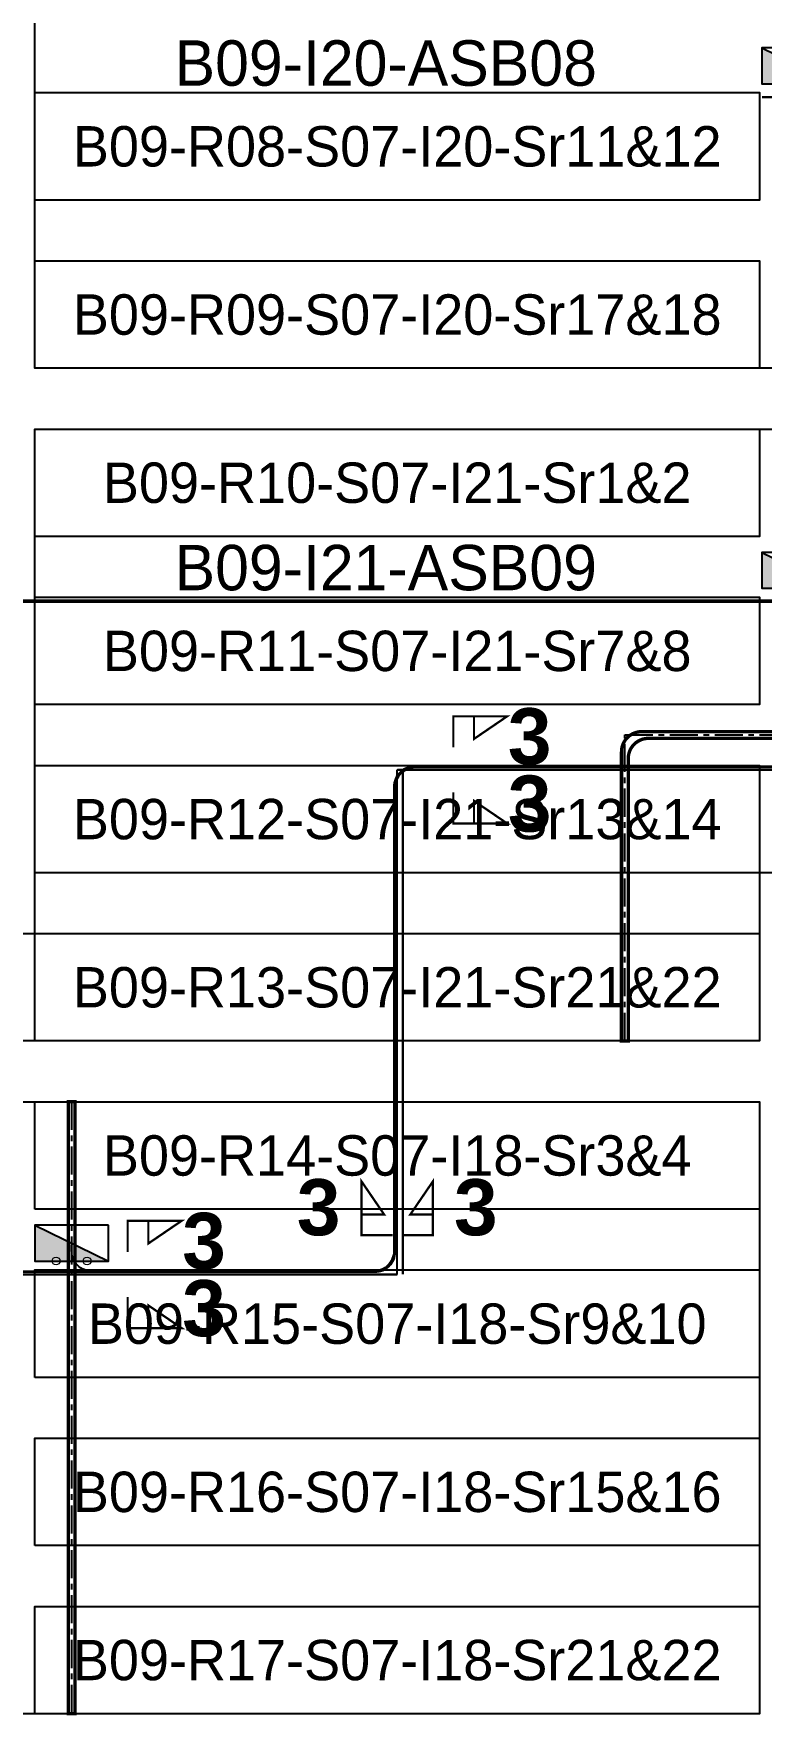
# Model space of a CAD drawing. Header units: metres. Extents: x 531268 to 531787, y 2674519 to 2674764.
# Drawn here: x 531462.6 to 531495, y 2674639.2 to 2674714.2 of the extents above; entities that cross this region are included whole.
import ezdxf
from ezdxf.enums import TextEntityAlignment as Align

# ---------------------------------------------------------------- set-up
doc = ezdxf.new("R2010")
doc.units = ezdxf.units.M
doc.header["$MEASUREMENT"] = 0
doc.linetypes.add('CENTER', pattern=[2, 1.25, -0.25, 0.25, -0.25])
for name, color, linetype in [('DC Trench BL-09', 40, 'Continuous'), ('E-Inverter Grouping', 2, 'Continuous'), ('Inverter Block-09', 7, 'Continuous'), ('LT Cable(AG) INV to LT Panel BL-09', 2, 'Continuous'), ('Messenger Wire-BL09 (Master Path)', 30, 'Continuous'), ('Messenger Wire-Bl09 (MW Path)', 191, 'Continuous'), ('MMS Table Block-09', 8, 'Continuous'), ('Plan Line - DC BL-09', 40, 'Continuous'), ('Section Marking BL-09', 2, 'Continuous')]:
    doc.layers.add(name, color=color, linetype=linetype)
doc.layers.add('PILE', color=1, linetype='Continuous', lineweight=15)
doc.styles.add('BoldTextStyle', font='arialbd.ttf')
doc.styles.get("Standard").update_dxf_attribs({"font": 'Adani Regular.ttf'})

# ---------------------------------------------------------------- blocks, each defined once
blk = doc.blocks.new('Inverter Block')
h = blk.add_hatch(color=0)
h.dxf.hatch_style = 1
h.paths.add_polyline_path([(-1.456, 2.269), (-1.456, 0.846), (1.456, 0.846)])
at = {"color": 0}
blk.add_lwpolyline([(1.456, 2.269), (-1.456, 2.269), (-1.456, 0.846), (1.456, 0.846)], close=True, dxfattribs=at)
blk.add_lwpolyline([(-1.456, 2.269), (1.456, 0.846)], dxfattribs=at)
at = {"layer": 'PILE'}
for centre in [(-0.613, 0.846), (0.613, 0.846)]:
    blk.add_circle(centre, 0.156, dxfattribs=at)
at = {"color": 7}
blk.add_attdef('ID', (-1.456, 3.006), '', height=1.8, dxfattribs=at)
blk = doc.blocks.new('MMS Table (32.292 x 4.788)')
at = {"color": 0}
blk.add_lwpolyline([(0, -0.002), (0, 4.786), (32.292, 4.786), (32.292, -0.002)], close=True, dxfattribs=at)
at = {"color": 7}
blk.add_attdef('ID1', text='', height=1.8, dxfattribs=at).set_placement((16.146, 2.392), align=Align.MIDDLE_CENTER)

msp = doc.modelspace()

# ---------------------------------------------------------------- linework, layer by layer
at = {"layer": 'DC Trench BL-09', "color": 40, "const_width": 0.15}
msp.add_lwpolyline([(531489.105, 2674681.883, -0.414214), (531490.005, 2674682.783), (531495.647, 2674682.783, -0.414214), (531496.547, 2674681.883), (531496.547, 2674676.791), (531496.847, 2674676.791), (531496.847, 2674756.575), (531496.547, 2674756.575), (531496.547, 2674683.983, -0.414214), (531495.647, 2674683.083), (531489.705, 2674683.083, 0.414214), (531488.805, 2674682.183), (531488.805, 2674669.291), (531489.105, 2674669.291)], format="xyb", close=True, dxfattribs=at)
msp.add_lwpolyline([(531464.455, 2674666.577), (531464.155, 2674666.577), (531464.155, 2674639.291), (531464.455, 2674639.291)], close=True, dxfattribs=at)
at = {"layer": 'E-Inverter Grouping'}
for points in [[(531527.351, 2674719.075), (531559.743, 2674719.075), (531559.743, 2674699.291), (531462.667, 2674699.291), (531462.667, 2674726.575), (531527.351, 2674726.575)], [(531462.667, 2674674.075), (531462.667, 2674696.575), (531559.743, 2674696.575), (531559.743, 2674676.791), (531494.959, 2674676.791), (531494.959, 2674669.291), (531430.275, 2674669.291), (531430.275, 2674674.075)], [(531494.959, 2674639.291), (531397.883, 2674639.291), (531397.883, 2674659.075), (531430.275, 2674659.075), (531430.275, 2674666.575), (531494.959, 2674666.575)]]:
    msp.add_lwpolyline(points, close=True, dxfattribs=at)
at = {"layer": 'LT Cable(AG) INV to LT Panel BL-09'}
for points in [[(531520.099, 2674661.72), (531517.981, 2674661.72, -0.127576), (531517.543, 2674661.833), (531515.473, 2674662.985, 0.127576), (531515.036, 2674663.098), (531509.23, 2674663.098, -0.414214), (531508.33, 2674663.998), (531508.33, 2674675.346, 0.04002), (531508.319, 2674675.489), (531508.248, 2674675.93, -0.04002), (531508.236, 2674676.073), (531508.236, 2674688.002, 0.414214), (531507.336, 2674688.902), (531335.638, 2674688.902, -0.414214), (531334.738, 2674689.802), (531334.738, 2674690.19)], [(531520.099, 2674661.745), (531517.987, 2674661.745, -0.127576), (531517.55, 2674661.858), (531515.48, 2674663.01, 0.127576), (531515.042, 2674663.123), (531509.255, 2674663.123, -0.414214), (531508.355, 2674664.023), (531508.355, 2674675.348, 0.04002), (531508.344, 2674675.491), (531508.273, 2674675.932, -0.04002), (531508.261, 2674676.075), (531508.261, 2674688.027, 0.414214), (531507.361, 2674688.927), (531432.814, 2674688.927, -0.414214), (531431.914, 2674689.827), (531431.914, 2674690.19)], [(531518.108, 2674661.795), (531518, 2674661.795, -0.127576), (531517.563, 2674661.908), (531515.493, 2674663.06, 0.127576), (531515.055, 2674663.173), (531509.305, 2674663.173, -0.414214), (531508.405, 2674664.073), (531508.405, 2674675.352, 0.04002), (531508.394, 2674675.495), (531508.323, 2674675.936, -0.04002), (531508.311, 2674676.079), (531508.311, 2674680.577, 0.414214), (531507.411, 2674681.477), (531479.613, 2674681.477, 0.414214), (531478.713, 2674680.577), (531478.713, 2674659.877, -0.414214), (531477.813, 2674658.977), (531303.246, 2674658.977, -0.414214), (531302.346, 2674659.877), (531302.346, 2674660.19)], [(531518.108, 2674661.82), (531518.007, 2674661.82, -0.127576), (531517.569, 2674661.933), (531515.499, 2674663.085, 0.127576), (531515.062, 2674663.198), (531509.33, 2674663.198, -0.414214), (531508.43, 2674664.098), (531508.43, 2674675.354, 0.04002), (531508.419, 2674675.497), (531508.348, 2674675.938, -0.04002), (531508.336, 2674676.081), (531508.336, 2674680.602, 0.414214), (531507.436, 2674681.502), (531479.588, 2674681.502, 0.414214), (531478.688, 2674680.602), (531478.688, 2674659.902, -0.414214), (531477.788, 2674659.002), (531368.03, 2674659.002, -0.414214), (531367.13, 2674659.902), (531367.13, 2674660.19)], [(531518.108, 2674661.845), (531518.013, 2674661.845, -0.127576), (531517.576, 2674661.958), (531515.506, 2674663.11, 0.127576), (531515.068, 2674663.223), (531509.355, 2674663.223, -0.414214), (531508.455, 2674664.123), (531508.455, 2674675.356, 0.04002), (531508.444, 2674675.499), (531508.373, 2674675.94, -0.04002), (531508.361, 2674676.083), (531508.361, 2674680.627, 0.414214), (531507.461, 2674681.527), (531479.563, 2674681.527, 0.414214), (531478.663, 2674680.627), (531478.663, 2674659.927, -0.414214), (531477.763, 2674659.027), (531465.206, 2674659.027, -0.414214), (531464.306, 2674659.927), (531464.306, 2674660.19)]]:
    msp.add_lwpolyline(points, format="xyb", dxfattribs=at)
at = {"layer": 'Messenger Wire-BL09 (Master Path)'}
for points in [[(531333.099, 2674688.877), (531508.211, 2674688.877)], [(531478.813, 2674681.377), (531508.211, 2674681.377)], [(531478.813, 2674658.877), (531478.813, 2674681.377)], [(531300.707, 2674658.877), (531478.813, 2674658.877)]]:
    msp.add_lwpolyline(points, dxfattribs=at)
at = {"layer": 'Messenger Wire-Bl09 (MW Path)', "const_width": 0.1}
for points in [[(531495.059, 2674711.377), (531508.211, 2674711.377)], [(531333.099, 2674688.877), (531508.211, 2674688.877)], [(531478.813, 2674681.377), (531508.211, 2674681.377)], [(531479.063, 2674658.877), (531479.063, 2674681.377)], [(531300.707, 2674658.877), (531478.813, 2674658.877)]]:
    msp.add_lwpolyline(points, dxfattribs=at)
at = {"layer": 'Plan Line - DC BL-09', "color": 6, "linetype": 'CENTER'}
for points in [[(531488.956, 2674669.291), (531488.956, 2674682.933), (531496.698, 2674682.933)], [(531464.306, 2674666.577), (531464.306, 2674639.291)]]:
    msp.add_lwpolyline(points, dxfattribs=at)
at = {"layer": 'Section Marking BL-09', "color": 94, "lineweight": 35, "true_color": 0x00a500, "const_width": 0.1}
for points in [[(531481.313, 2674682.377), (531481.313, 2674683.767), (531483.713, 2674683.767), (531482.233, 2674682.757), (531482.233, 2674683.767)], [(531481.313, 2674680.377), (531481.313, 2674678.987), (531483.713, 2674678.987), (531482.233, 2674679.997), (531482.233, 2674678.987)], [(531478.613, 2674660.627), (531477.223, 2674660.627), (531477.223, 2674663.027), (531478.233, 2674661.547), (531477.223, 2674661.547)], [(531479.013, 2674660.627), (531480.403, 2674660.627), (531480.403, 2674663.027), (531479.393, 2674661.547), (531480.403, 2674661.547)], [(531466.806, 2674659.877), (531466.806, 2674661.267), (531469.206, 2674661.267), (531467.726, 2674660.257), (531467.726, 2674661.267)], [(531466.806, 2674657.877), (531466.806, 2674656.487), (531469.206, 2674656.487), (531467.726, 2674657.497), (531467.726, 2674656.487)]]:
    msp.add_lwpolyline(points, dxfattribs=at)

# ---------------------------------------------------------------- block references
at = {"layer": 'Inverter Block-09'}
ref = msp.add_blockref('Inverter Block', (531496.698, 2674711.025), dxfattribs=dict(at, xscale=1.124999999976148, yscale=1.124999999976148, zscale=1.124999999976148))
ref.add_attrib('ID', 'B09-I20-ASB08', (531468.894, 2674711.885), dxfattribs={"layer": '0', "color": 7, "height": 2.025})
ref = msp.add_blockref('Inverter Block', (531496.698, 2674688.525), dxfattribs=dict(at, xscale=1.124999999976148, yscale=1.124999999976148, zscale=1.124999999976148))
ref.add_attrib('ID', 'B09-I21-ASB09', (531468.894, 2674689.385), dxfattribs={"layer": '0', "color": 7, "height": 2.025})
ref = msp.add_blockref('Inverter Block', (531464.306, 2674658.525), dxfattribs=dict(at, xscale=1.124999999976148, yscale=1.124999999976148, zscale=1.124999999976148))
ref.add_attrib('ID', 'B09-I18-ASB09', (531436.502, 2674659.385), dxfattribs={"layer": '0', "color": 7, "height": 2.025})
at = {"layer": 'MMS Table Block-09'}
for p, values in [((531462.667, 2674706.791), {'ID1': 'B09-R08-S07-I20-Sr11&12'}), ((531462.667, 2674699.291), {'ID1': 'B09-R09-S07-I20-Sr17&18'}), ((531462.667, 2674691.791), {'ID1': 'B09-R10-S07-I21-Sr1&2'}), ((531462.667, 2674684.291), {'ID1': 'B09-R11-S07-I21-Sr7&8'}), ((531462.667, 2674676.791), {'ID1': 'B09-R12-S07-I21-Sr13&14'}), ((531462.667, 2674669.291), {'ID1': 'B09-R13-S07-I21-Sr21&22'}), ((531462.667, 2674661.791), {'ID1': 'B09-R14-S07-I18-Sr3&4'}), ((531462.667, 2674654.291), {'ID1': 'B09-R15-S07-I18-Sr9&10'}), ((531462.667, 2674646.791), {'ID1': 'B09-R16-S07-I18-Sr15&16'}), ((531462.667, 2674639.291), {'ID1': 'B09-R17-S07-I18-Sr21&22'})]:
    msp.add_blockref('MMS Table (32.292 x 4.788)', p, dxfattribs=at).add_auto_attribs(values)

# ---------------------------------------------------------------- texts
at = {"layer": 'Section Marking BL-09', "color": 94, "true_color": 0x00a500, "style": 'BoldTextStyle'}
for p in [(531484.713, 2674682.877), (531484.713, 2674679.877), (531475.313, 2674661.877), (531482.313, 2674661.877), (531470.206, 2674660.377), (531470.206, 2674657.377)]:
    msp.add_text('3', height=2.5, dxfattribs=at).set_placement(p, align=Align.MIDDLE_CENTER)

doc.saveas('drawing.dxf')
